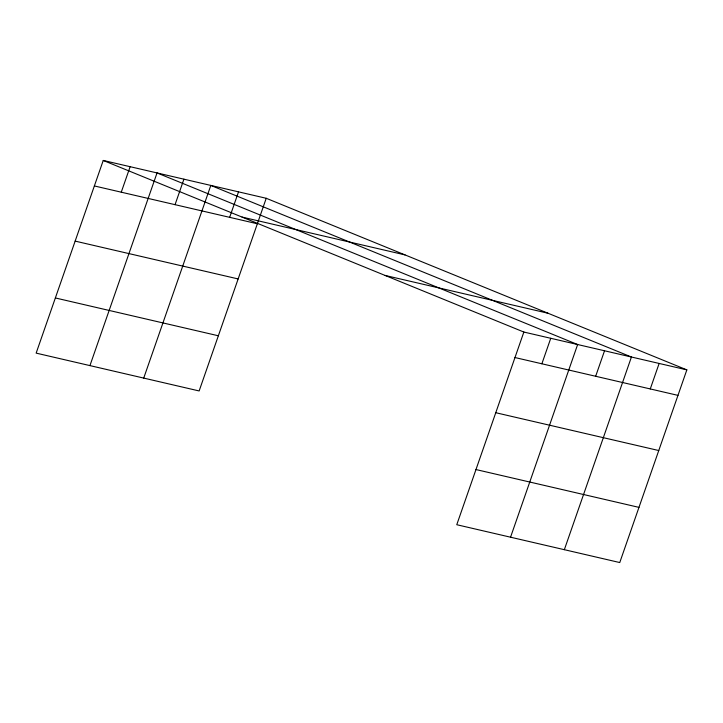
<?xml version="1.0" encoding="UTF-8"?>
<svg xmlns="http://www.w3.org/2000/svg" width="723" height="723" viewBox="0 0 723 723"><rect width="100%" height="100%" fill="white"/><g stroke="black" fill="none" stroke-linecap="round" stroke-linejoin="round"><path stroke-width="1.08" d="M266.236 198.283L103.244 160.452L36.15 353.122L199.141 390.953L266.236 198.283L686.85 369.878L619.756 562.548L456.764 524.717L523.859 332.047L686.85 369.878M121.265 192.182L130.14 166.697M89.941 365.603L157.036 172.933L577.641 344.537L510.546 537.207M175.047 204.672L183.931 179.177M143.723 378.084L210.818 185.422L631.432 357.017L564.338 549.688M229.652 217.343L238.527 191.848M541.87 363.786L550.754 338.292M595.662 376.267L604.536 350.772M650.266 388.938L659.141 363.443M242.042 217.081L405.043 254.903M94.37 185.947L257.361 223.769M385.052 275.427L548.052 313.249M75.156 241.111L238.147 278.942M514.975 357.542L677.975 395.373M55.364 297.957L218.355 335.779M495.77 412.716L658.761 450.537M475.969 469.552L638.969 507.374M103.244 160.452L523.859 332.047"/></g></svg>
